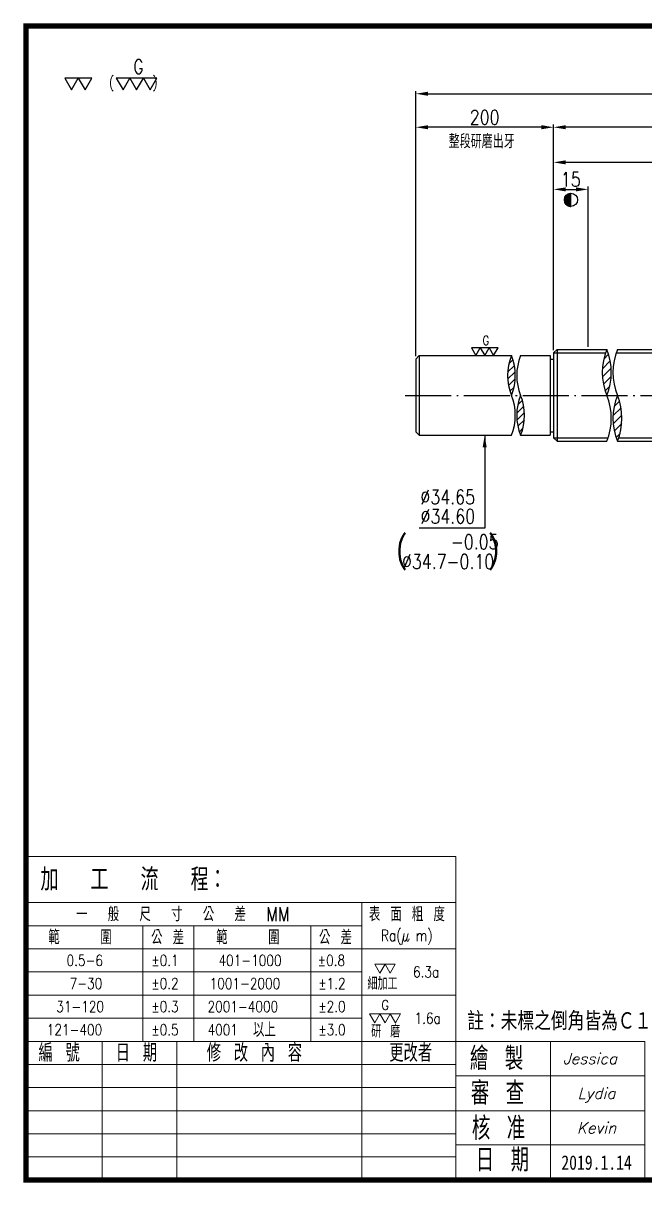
# Model space of a CAD drawing. Header units: millimetres. Extents: x 3359 to 4072, y -360 to 145.
# Drawn here: x 3359 to 3629, y -360 to 145 of the extents above; entities that cross this region are included whole.
import ezdxf
from ezdxf.enums import TextEntityAlignment as Align

# ---------------------------------------------------------------- set-up
doc = ezdxf.new("R2010")
doc.units = ezdxf.units.MM
doc.header["$LTSCALE"] = 10
doc.linetypes.add('C', pattern=[2.5625, 2, -0.25, 0.0625, -0.25])
doc.layers.get('0').update_dxf_attribs({"linetype": 'CONTINUOUS'})
doc.layers.get('DEFPOINTS').update_dxf_attribs({"linetype": 'CONTINUOUS'})
for name, color, linetype in [('03', 3, 'CONTINUOUS'), ('04', 4, 'CONTINUOUS'), ('C', 1, 'C')]:
    doc.layers.add(name, color=color, linetype=linetype)
for name, color, linetype, lineweight in [('AM_3', 6, 'CONTINUOUS', 25), ('AM_5', 3, 'CONTINUOUS', 25), ('str', 7, 'CONTINUOUS', 25), ('txt', 3, 'CONTINUOUS', 9)]:
    doc.layers.add(name, color=color, linetype=linetype, lineweight=lineweight)
doc.styles.add('DateTXT', font='kaiu.ttf', dxfattribs={"width": 0.8, "height": 2.607644})
doc.styles.add('SIMPLEX', font='SIMPLEX.shx', dxfattribs={"width": 0.8, "height": 6.3, "bigfont": 'chineset.shx'})
doc.styles.get("Standard").update_dxf_attribs({"font": 'TXT', "width": 0.8, "bigfont": 'CHINESET'})
doc.styles.add('STANDARD0.8', font='txt.shx', dxfattribs={"width": 0.8, "height": 1.388794, "bigfont": 'chineset.shx'})
doc.styles.add('WW', font='ITALICT.SHX')
doc.dimstyles.new('STANDARD$0', dxfattribs={"dimscale": 0, "dimtxt": 6.3, "dimasz": 5.3, "dimexe": 1.2, "dimexo": 1.2, "dimgap": 1.2, "dimtad": 1, "dimdec": 3, "dimdsep": 46, "dimtxsty": 'SIMPLEX', "dimcen": 0.09, "dimclrd": 6, "dimclre": 6, "dimclrt": 3, "dimadec": 1, "dimazin": 2, "dimtp": -0.1, "dimtm": 0.2, "dimtfac": 1, "dimtdec": 3, "dimtmove": 0, "dimatfit": 3, "dimfxl": 0, "dimtvp": 0.790698, "dimarcsym": 0})
doc.dimstyles.new('STANDARD$7', dxfattribs={"dimscale": 0, "dimtxt": 6.3, "dimasz": 5.3, "dimexe": 1.2, "dimexo": 1.2, "dimgap": 1.2, "dimtad": 1, "dimdec": 3, "dimrnd": 0.0005, "dimdsep": 46, "dimtxsty": 'SIMPLEX', "dimcen": 0.09, "dimclrd": 6, "dimclre": 6, "dimclrt": 3, "dimadec": 1, "dimazin": 2, "dimtp": -0.1, "dimtm": 0.2, "dimtfac": 1, "dimtdec": 3, "dimtmove": 2, "dimatfit": 3, "dimfxl": 0, "dimtvp": 0.790698, "dimarcsym": 0})

# ---------------------------------------------------------------- blocks, each defined once
blk = doc.blocks.new('*D27')
at = {"color": 6, "lineweight": -2}
for p, q in [((3589.72, 3.33), (3589.72, 85.87)), ((3886.42, 84.67), (3595.02, 84.67)), ((3891.72, 4.33), (3891.72, 85.87))]:
    blk.add_line(p, q, dxfattribs=at)
at = {"color": 6}
for points in [[(3595.02, 85.56), (3595.02, 83.79), (3589.72, 84.67)], [(3886.42, 85.56), (3886.42, 83.79), (3891.72, 84.67)]]:
    blk.add_solid(points, dxfattribs=at)
at = {"layer": 'DEFPOINTS', "color": 0}
for p in [(3589.72, 84.67), (3589.72, 2.13), (3891.72, 3.13)]:
    blk.add_point(p, dxfattribs=at)
at = {"color": 3, "insert": (3740.72, 89.02), "char_height": 6.3, "attachment_point": 5, "style": 'SIMPLEX'}
blk.add_mtext('900', dxfattribs=at)
blk = doc.blocks.new('*D28')
at = {"color": 6, "lineweight": -2}
for p, q in [((3589.72, 3.33), (3589.72, 74.1)), ((3595.02, 72.9), (3599.42, 72.9)), ((3604.72, 4.33), (3604.72, 74.1))]:
    blk.add_line(p, q, dxfattribs=at)
at = {"color": 6}
for points in [[(3595.02, 73.78), (3595.02, 72.02), (3589.72, 72.9)], [(3599.42, 73.78), (3599.42, 72.02), (3604.72, 72.9)]]:
    blk.add_solid(points, dxfattribs=at)
at = {"layer": 'DEFPOINTS', "color": 0}
for p in [(3604.72, 72.9), (3589.72, 2.13), (3604.72, 3.13)]:
    blk.add_point(p, dxfattribs=at)
at = {"color": 3, "insert": (3597.22, 77.25), "char_height": 6.3, "attachment_point": 5, "style": 'SIMPLEX'}
blk.add_mtext('15', dxfattribs=at)
blk = doc.blocks.new('*X35')
at = {"color": 0}
for p, q in [((508.19, 85.6), (512.19, 85.6)), ((508.19, 85.55), (512.19, 85.55)), ((508.19, 85.5), (512.19, 85.5)), ((508.19, 85.45), (512.19, 85.45)), ((508.19, 85.4), (512.19, 85.4)), ((508.19, 85.35), (512.19, 85.35)), ((508.19, 85.3), (512.19, 85.3)), ((508.19, 85.25), (512.19, 85.25)), ((508.19, 85.2), (512.19, 85.2)), ((508.19, 85.15), (512.19, 85.15)), ((508.2, 85.7), (512.19, 85.7)), ((508.2, 85.65), (512.19, 85.65)), ((508.2, 85.1), (512.19, 85.1)), ((508.2, 85.05), (512.19, 85.05)), ((508.2, 85), (512.19, 85)), ((508.21, 85.8), (512.19, 85.8)), ((508.21, 85.75), (512.19, 85.75)), ((508.21, 84.95), (512.19, 84.95)), ((508.21, 84.9), (512.19, 84.9)), ((508.22, 85.9), (512.19, 85.9)), ((508.22, 85.85), (512.19, 85.85)), ((508.22, 84.85), (512.19, 84.85)), ((508.23, 85.95), (512.19, 85.95)), ((508.23, 84.8), (512.19, 84.8)), ((508.23, 84.75), (512.19, 84.75)), ((508.24, 86), (512.19, 86)), ((508.24, 84.7), (512.19, 84.7)), ((508.25, 86.1), (512.19, 86.1)), ((508.25, 86.05), (512.19, 86.05)), ((508.25, 84.65), (512.19, 84.65)), ((508.26, 86.15), (512.19, 86.15)), ((508.26, 84.6), (512.19, 84.6)), ((508.27, 86.2), (512.19, 86.2)), ((508.27, 84.55), (512.19, 84.55)), ((508.28, 84.5), (512.19, 84.5)), ((508.29, 86.25), (512.19, 86.25)), ((508.29, 84.45), (512.19, 84.45)), ((508.3, 86.3), (512.19, 86.3)), ((508.31, 86.35), (512.19, 86.35)), ((508.31, 84.4), (512.19, 84.4)), ((508.32, 86.4), (512.19, 86.4)), ((508.32, 84.35), (512.19, 84.35)), ((508.33, 84.3), (512.19, 84.3)), ((508.34, 86.45), (512.19, 86.45)), ((508.35, 86.5), (512.19, 86.5)), ((508.35, 84.25), (512.19, 84.25)), ((508.37, 86.55), (512.19, 86.55)), ((508.38, 86.6), (512.19, 86.6)), ((508.4, 86.65), (512.19, 86.65)), ((508.42, 86.7), (512.19, 86.7)), ((508.43, 86.75), (512.19, 86.75)), ((508.45, 86.8), (512.19, 86.8)), ((508.47, 86.85), (512.19, 86.85)), ((508.49, 86.9), (512.19, 86.9)), ((508.51, 86.95), (512.19, 86.95)), ((508.54, 87), (512.19, 87)), ((508.56, 87.05), (512.19, 87.05)), ((508.58, 87.1), (512.19, 87.1)), ((508.61, 87.15), (512.19, 87.15)), ((508.63, 87.2), (512.19, 87.2)), ((508.66, 87.25), (512.19, 87.25)), ((508.68, 87.3), (512.19, 87.3)), ((508.71, 87.35), (512.19, 87.35)), ((508.74, 87.4), (512.19, 87.4)), ((508.77, 87.45), (512.19, 87.45)), ((508.8, 87.5), (512.19, 87.5)), ((508.83, 87.55), (512.19, 87.55)), ((508.87, 87.6), (512.19, 87.6)), ((508.9, 87.65), (512.19, 87.65)), ((508.94, 87.7), (512.19, 87.7)), ((508.97, 87.75), (512.19, 87.75)), ((509.01, 87.8), (512.19, 87.8)), ((509.05, 87.85), (512.19, 87.85)), ((509.09, 87.9), (512.19, 87.9)), ((509.13, 87.95), (512.19, 87.95)), ((509.18, 88), (512.19, 88)), ((509.22, 88.05), (512.19, 88.05)), ((509.27, 88.1), (512.19, 88.1)), ((509.31, 88.15), (512.19, 88.15)), ((509.36, 88.2), (512.19, 88.2)), ((509.41, 88.25), (512.19, 88.25)), ((509.47, 88.3), (512.19, 88.3)), ((509.52, 88.35), (512.19, 88.35)), ((509.58, 88.4), (512.19, 88.4)), ((509.64, 88.45), (512.19, 88.45)), ((509.7, 88.5), (512.19, 88.5)), ((509.76, 88.55), (512.19, 88.55)), ((509.83, 88.6), (512.19, 88.6)), ((509.9, 88.65), (512.19, 88.65)), ((509.97, 88.7), (512.19, 88.7)), ((510.05, 88.75), (512.19, 88.75)), ((510.13, 88.8), (512.19, 88.8)), ((510.22, 88.85), (512.19, 88.85)), ((510.31, 88.9), (512.19, 88.9)), ((510.41, 88.95), (512.19, 88.95)), ((510.51, 89), (512.19, 89)), ((510.62, 89.05), (512.19, 89.05)), ((510.75, 89.1), (512.19, 89.1)), ((510.89, 89.15), (512.19, 89.15)), ((511.04, 89.2), (512.19, 89.2)), ((511.22, 89.25), (512.19, 89.25)), ((511.45, 89.3), (512.19, 89.3)), ((511.81, 89.35), (512.19, 89.35)), ((508.36, 84.2), (512.19, 84.2)), ((508.38, 84.15), (512.19, 84.15)), ((508.39, 84.1), (512.19, 84.1)), ((508.41, 84.05), (512.19, 84.05)), ((508.43, 84), (512.19, 84)), ((508.45, 83.95), (512.19, 83.95)), ((508.47, 83.9), (512.19, 83.9)), ((508.49, 83.85), (512.19, 83.85)), ((508.51, 83.8), (512.19, 83.8)), ((508.53, 83.75), (512.19, 83.75)), ((508.55, 83.7), (512.19, 83.7)), ((508.57, 83.65), (512.19, 83.65)), ((508.6, 83.6), (512.19, 83.6)), ((508.62, 83.55), (512.19, 83.55)), ((508.65, 83.5), (512.19, 83.5)), ((508.68, 83.45), (512.19, 83.45)), ((508.7, 83.4), (512.19, 83.4)), ((508.73, 83.35), (512.19, 83.35)), ((508.76, 83.3), (512.19, 83.3)), ((508.79, 83.25), (512.19, 83.25)), ((508.83, 83.2), (512.19, 83.2)), ((508.86, 83.15), (512.19, 83.15)), ((508.89, 83.1), (512.19, 83.1)), ((508.93, 83.05), (512.19, 83.05)), ((508.96, 83), (512.19, 83)), ((509, 82.95), (512.19, 82.95)), ((509.04, 82.9), (512.19, 82.9)), ((509.08, 82.85), (512.19, 82.85)), ((509.12, 82.8), (512.19, 82.8)), ((509.16, 82.75), (512.19, 82.75)), ((509.21, 82.7), (512.19, 82.7)), ((509.25, 82.65), (512.19, 82.65)), ((509.3, 82.6), (512.19, 82.6)), ((509.35, 82.55), (512.19, 82.55)), ((509.4, 82.5), (512.19, 82.5)), ((509.45, 82.45), (512.19, 82.45)), ((509.5, 82.4), (512.19, 82.4)), ((509.56, 82.35), (512.19, 82.35)), ((509.62, 82.3), (512.19, 82.3)), ((509.68, 82.25), (512.19, 82.25)), ((509.74, 82.2), (512.19, 82.2)), ((509.81, 82.15), (512.19, 82.15)), ((509.88, 82.1), (512.19, 82.1)), ((509.95, 82.05), (512.19, 82.05)), ((510.03, 82), (512.19, 82)), ((510.11, 81.95), (512.19, 81.95)), ((510.19, 81.9), (512.19, 81.9)), ((510.28, 81.85), (512.19, 81.85)), ((510.38, 81.8), (512.19, 81.8)), ((510.48, 81.75), (512.19, 81.75)), ((510.59, 81.7), (512.19, 81.7)), ((510.71, 81.65), (512.19, 81.65)), ((510.84, 81.6), (512.19, 81.6)), ((510.99, 81.55), (512.19, 81.55)), ((511.17, 81.5), (512.19, 81.5)), ((511.38, 81.45), (512.19, 81.45)), ((511.68, 81.4), (512.19, 81.4))]:
    blk.add_line(p, q, dxfattribs=at)
blk = doc.blocks.new('a-')
at = {"layer": '03'}
blk.add_line((-2.05, -2.05), (-2.05, 2.05), dxfattribs=at)
blk.add_circle((-2.05, 0), 2.05, dxfattribs=at)
at = {"layer": '03', "xscale": 0.5128027238887398, "yscale": 0.5128027238887398, "zscale": 0.5128027238887398}
blk.add_blockref('*X35', (-264.7, -43.78), dxfattribs=at)
blk = doc.blocks.new('a7')
at = {"layer": 'AM_3', "lineweight": 0, "xscale": 1.079999999999927, "yscale": 1.079999999999927, "zscale": 1.079999999999927}
blk.add_blockref('a-', (2.22, -0.02), dxfattribs=at)
blk = doc.blocks.new('*D54')
at = {"layer": 'AM_5', "color": 6, "lineweight": -2}
for p, q in [((3589.72, 2.83), (3589.72, 101.17)), ((3941.72, 2.83), (3941.72, 101.17)), ((3936.42, 99.97), (3595.02, 99.97))]:
    blk.add_line(p, q, dxfattribs=at)
at = {"layer": 'AM_5', "color": 6}
for points in [[(3595.02, 100.86), (3595.02, 99.09), (3589.72, 99.97)], [(3936.42, 100.86), (3936.42, 99.09), (3941.72, 99.97)]]:
    blk.add_solid(points, dxfattribs=at)
at = {"layer": 'DEFPOINTS', "color": 0}
for p in [(3589.72, 99.97), (3589.72, 1.63), (3941.72, 1.63)]:
    blk.add_point(p, dxfattribs=at)
at = {"layer": 'AM_5', "color": 3, "insert": (3765.72, 104.32), "char_height": 6.3, "attachment_point": 5, "style": 'SIMPLEX'}
blk.add_mtext('1100', dxfattribs=at)
blk = doc.blocks.new('G-sign-W-1')
for points in [[(0.578, 0), (0.002, 0), (0.29, -0.499)], [(1.154, 0), (0.578, 0), (0.866, -0.499)], [(2.767, 0), (2.191, 0), (2.479, -0.499)], [(3.343, 0), (2.767, 0), (3.055, -0.499)], [(3.919, 0), (3.343, 0), (3.631, -0.499)]]:
    blk.add_lwpolyline(points, close=True)
at = {"style": 'SIMPLEX', "width": 0.8}
for s, height, p in [('G', 0.601, (2.916, 0.482)), ('(      )', 0.4513, (1.883, -0.188))]:
    blk.add_text(s, height=height, dxfattribs=at).set_placement(p, align=Align.MIDDLE_LEFT)
blk = doc.blocks.new('*D73')
at = {"color": 6, "linetype": 'ByBlock', "lineweight": -2}
for p, q in [((3529.72, 0.18), (3529.72, 101.17)), ((3589.72, 2.83), (3589.72, 101.17)), ((3584.42, 99.97), (3535.02, 99.97))]:
    blk.add_line(p, q, dxfattribs=at)
at = {"color": 6}
for points in [[(3535.02, 100.86), (3535.02, 99.09), (3529.72, 99.97)], [(3584.42, 100.86), (3584.42, 99.09), (3589.72, 99.97)]]:
    blk.add_solid(points, dxfattribs=at)
at = {"layer": 'DEFPOINTS', "color": 0}
for p in [(3529.72, 99.97), (3589.72, 1.63), (3529.72, -1.02)]:
    blk.add_point(p, dxfattribs=at)
at = {"color": 3, "insert": (3559.72, 104.32), "char_height": 6.3, "attachment_point": 5, "style": 'SIMPLEX'}
blk.add_mtext('200', dxfattribs=at)
blk = doc.blocks.new('*D74')
at = {"color": 6, "linetype": 'ByBlock', "lineweight": -2}
for p, q in [((3529.72, 0.18), (3529.72, 115.76)), ((3535.02, 114.56), (3936.42, 114.56)), ((3941.72, 2.83), (3941.72, 115.76))]:
    blk.add_line(p, q, dxfattribs=at)
at = {"color": 6}
for points in [[(3535.02, 115.45), (3535.02, 113.68), (3529.72, 114.56)], [(3936.42, 115.45), (3936.42, 113.68), (3941.72, 114.56)]]:
    blk.add_solid(points, dxfattribs=at)
at = {"layer": 'DEFPOINTS', "color": 0}
for p in [(3941.72, 114.56), (3941.72, 1.63), (3529.72, -1.02)]:
    blk.add_point(p, dxfattribs=at)
at = {"color": 3, "insert": (3735.72, 118.91), "char_height": 6.3, "attachment_point": 5, "style": 'SIMPLEX'}
blk.add_mtext('1300', dxfattribs=at)
blk = doc.blocks.new('1')
at = {"layer": '04'}
h = blk.add_hatch(dxfattribs=at)
h.set_pattern_fill('ANSI31', color=256, scale=0.8, style=0)
h.set_pattern_definition([(45, (-7083.8263, 385.2022), (-1.7960512, 1.7960512), [])])
h.paths.add_polyline_path([(0, -20, 0.196884), (0, 0, 0.196884)])
h.paths.add_polyline_path([(4.64, -20, 0.196884), (4.64, -40, 0.196884)])
for centre, start, end in [((24.41, -10), 157.7237, 202.2763), ((-24.41, -10), 337.7237, 22.2763), ((29.05, -10), 157.7237, 202.2763), ((-24.41, -30), 337.7237, 22.2763), ((29.05, -30), 157.7237, 202.2763), ((-19.77, -30), 337.7237, 22.2763)]:
    blk.add_arc(centre, 26.38, start, end)

msp = doc.modelspace()

# ---------------------------------------------------------------- linework, layer by layer
for p, q in [((3529.7234, -1.0161), (3531.2234, 0.4839)), ((3531.2234, 0.4839), (3571.3597, 0.4839)), ((3531.2234, 0.4839), (3531.2234, -34.2161)), ((3575.3833, 0.4839), (3588.2234, 0.4839)), ((3588.2234, 0.4839), (3588.2234, -34.2161)), ((3589.7234, 1.6339), (3591.2234, 3.1339)), ((3589.7234, 1.6339), (3589.7234, -35.3661)), ((3591.2234, 3.1339), (3612.8861, 3.1339)), ((3591.2234, 3.1339), (3591.2234, -36.8661)), ((3617.5243, 3.1339), (3659.7234, 3.1339)), ((3529.7234, -1.0161), (3529.7234, -32.7161)), ((3588.2234, -1.0161), (3589.7234, -1.0161)), ((3529.7234, -32.7161), (3531.2234, -34.2161)), ((3531.2234, -34.2161), (3571.3597, -34.2161)), ((3575.3833, -34.2161), (3588.2234, -34.2161)), ((3588.2234, -32.7161), (3589.7234, -32.7161)), ((3589.7234, -35.3661), (3591.2234, -36.8661)), ((3591.2234, -36.8661), (3612.8861, -36.8661)), ((3617.5243, -36.8661), (3659.7234, -36.8661))]:
    msp.add_line(p, q)
at = {"color": 3}
for points in [[(3557.7897, 3.8332), (3553.9221, 3.8332), (3555.8559, 0.4839)], [(3561.6572, 3.8332), (3557.7897, 3.8332), (3559.7234, 0.4839)], [(3565.5247, 3.8332), (3561.6572, 3.8332), (3563.591, 0.4839)]]:
    msp.add_lwpolyline(points, close=True, dxfattribs=at)
at = {"layer": '04'}
for p, q in [((3589.7234, 1.6339), (3612.3242, 1.6339)), ((3616.9624, 1.6339), (3659.7234, 1.6339)), ((3589.7234, -35.3661), (3613.448, -35.3661)), ((3618.0862, -35.3661), (3659.7234, -35.3661))]:
    msp.add_line(p, q, dxfattribs=at)
at = {"layer": 'C'}
msp.add_line((3525.0626, -16.8661), (3945.8041, -16.8661), dxfattribs=at)
at = {"layer": 'str', "const_width": 2.3646}
msp.add_lwpolyline([(3359.946, -358.7646), (4071.1006, -358.7646), (4071.1006, 144.1233), (3359.946, 144.1233)], close=True, dxfattribs=at)
msp.add_lwpolyline([(3359.946, -358.7646), (4071.1006, -358.7646), (4071.1006, 144.1233), (3359.946, 144.1233)], close=True, dxfattribs=at)
at = {"layer": 'txt'}
for p, q in [((3359.946, -217.7015), (3547.2001, -217.7015)), ((3359.946, -217.7015), (3547.2001, -217.7015)), ((3547.2001, -217.7015), (3547.2001, -358.7646)), ((3547.2001, -217.7015), (3547.2001, -358.7646)), ((3359.946, -237.8542), (3547.2001, -237.8542)), ((3359.946, -237.8542), (3547.2001, -237.8542)), ((3506.1735, -358.7646), (3506.1735, -237.8535)), ((3506.1735, -358.7646), (3506.1735, -237.8535)), ((3359.946, -247.9301), (3506.1739, -247.9301)), ((3359.946, -247.9301), (3506.1739, -247.9301)), ((3410.8727, -298.309), (3410.8727, -247.9294)), ((3410.8727, -298.309), (3410.8727, -247.9294)), ((3433.0599, -298.309), (3433.0599, -247.9294)), ((3433.0599, -298.309), (3433.0599, -247.9294)), ((3483.9662, -298.309), (3483.9662, -247.9294)), ((3483.9662, -298.309), (3483.9662, -247.9294)), ((3359.946, -258.0059), (3547.2001, -258.0059)), ((3359.946, -258.0059), (3547.2001, -258.0059)), ((3359.946, -268.0818), (3506.1739, -268.0818)), ((3359.946, -268.0818), (3506.1739, -268.0818)), ((3359.946, -278.1577), (3547.2001, -278.1577)), ((3359.946, -278.1577), (3547.2001, -278.1577)), ((3359.946, -288.2335), (3506.1739, -288.2335)), ((3359.946, -288.2335), (3506.1739, -288.2335)), ((3359.946, -298.309), (3629.4434, -298.309)), ((3359.946, -298.309), (3629.4434, -298.309)), ((3393.1048, -358.7646), (3393.1048, -298.309)), ((3393.1048, -358.7646), (3393.1048, -298.309)), ((3425.6229, -358.7646), (3425.6229, -298.309)), ((3425.6229, -358.7646), (3425.6229, -298.309)), ((3588.322, -358.7646), (3588.322, -298.309)), ((3588.322, -358.7646), (3588.322, -298.309)), ((3629.4434, -298.309), (3629.4434, -358.7646)), ((3629.4434, -298.309), (3629.4434, -358.7646)), ((3359.946, -308.3853), (3547.2001, -308.3853)), ((3359.946, -308.3853), (3547.2001, -308.3853)), ((3547.2001, -313.3596), (3629.4446, -313.3596)), ((3547.2001, -313.3596), (3629.4446, -313.3596)), ((3359.946, -318.4611), (3547.2001, -318.4611)), ((3359.946, -318.4611), (3547.2001, -318.4611)), ((3359.946, -328.537), (3629.4434, -328.537)), ((3359.946, -328.537), (3629.4434, -328.537)), ((3359.946, -338.6128), (3547.2001, -338.6128)), ((3359.946, -338.6128), (3547.2001, -338.6128)), ((3547.2001, -343.4607), (3629.4446, -343.4607)), ((3547.2001, -343.4607), (3629.4446, -343.4607)), ((3359.946, -348.6887), (3547.2001, -348.6887)), ((3359.946, -348.6887), (3547.2001, -348.6887))]:
    msp.add_line(p, q, dxfattribs=at)
for points in [[(3511.8238, -264.6459), (3514.0705, -268.5373), (3516.3172, -264.6459)], [(3511.8238, -264.6459), (3514.0705, -268.5373), (3516.3172, -264.6459)], [(3520.8106, -264.6459), (3518.5639, -268.5373), (3516.3172, -264.6459)], [(3520.8106, -264.6459), (3518.5639, -268.5373), (3516.3172, -264.6459)], [(3514.1131, -286.3581), (3511.8664, -290.2495), (3509.6197, -286.3581)], [(3514.1131, -286.3581), (3511.8664, -290.2495), (3509.6197, -286.3581)], [(3514.1131, -286.3581), (3516.3598, -290.2495), (3518.6066, -286.3581)], [(3514.1131, -286.3581), (3516.3598, -290.2495), (3518.6066, -286.3581)], [(3523.1, -286.3581), (3520.8533, -290.2495), (3518.6066, -286.3581)], [(3523.1, -286.3581), (3520.8533, -290.2495), (3518.6066, -286.3581)]]:
    msp.add_lwpolyline(points, close=True, dxfattribs=at)

# ---------------------------------------------------------------- block references
at = {"xscale": 0.8674999999991827, "yscale": 0.8674999999991827, "zscale": 0.8674999999991827}
msp.add_blockref('1', (3571.3597, 0.4839), dxfattribs=at)
msp.add_blockref('1', (3612.8861, 3.1339))
at = {"layer": 'AM_3', "lineweight": 0, "xscale": 1.299999999999997, "yscale": 1.299999999999997, "zscale": 1.299999999999997}
msp.add_blockref('a7', (3597.2855, 68.3718), dxfattribs=at)
at = {"layer": 'str', "xscale": 10.25075040660389, "yscale": 10.25075040660389, "zscale": 10.25075040660389}
msp.add_blockref('G-sign-W-1', (3376.8291, 121.4255), dxfattribs=at)
msp.add_blockref('G-sign-W-1', (3376.8291, 121.4255), dxfattribs=at)

# ---------------------------------------------------------------- texts
at = {"style": 'SIMPLEX', "width": 0.8}
msp.add_text('整段研磨出牙', height=6, dxfattribs=at).set_placement((3544.0231, 90.8284))
at = {"color": 3, "style": 'SIMPLEX', "width": 0.8}
msp.add_text('G', height=4.0336, dxfattribs=at).set_placement((3558.7899, 7.0689), align=Align.MIDDLE_LEFT)
at = {"color": 3, "width": 0.9}
msp.add_text('註：未標之倒角皆為Ｃ１', height=8.10241, dxfattribs=at).set_placement((3552.1043, -293.5363))
at = {"color": 3, "attachment_point": 5, "style": 'SIMPLEX'}
for s, insert, char_height in [('%%C34.65', (3543.6247, -61.1513), 6.3), ('%%C34.60', (3543.6771, -69.5832), 6.3), ('(      )', (3543.6323, -85.8274), 10.5815), ('-0.05', (3555.3823, -80.6955), 6.3), ('%%C34.7-0.10', (3543.7896, -89.2636), 6.3)]:
    msp.add_mtext(s, dxfattribs=dict(at, insert=insert, char_height=char_height))
at = {"layer": 'str', "style": 'DateTXT', "width": 0.8}
msp.add_text('2019.1.14', height=6.26499, dxfattribs=at).set_placement((3608.4459, -351.1125), align=Align.MIDDLE_CENTER)
at = {"layer": 'txt', "style": 'WW'}
msp.add_text('Jessica', height=4.87611, dxfattribs=at).set_placement((3593.8067, -308.2677))
for s, p in [('Lydia', (3608.4459, -320.9482)), ('Lydia', (3608.4459, -320.9482)), ('Kevin', (3608.4459, -335.9988)), ('Kevin', (3608.4459, -335.9988))]:
    msp.add_text(s, height=4.87611, dxfattribs=at).set_placement(p, align=Align.MIDDLE_CENTER)
at = {"layer": 'txt', "attachment_point": 4}
for s, insert, char_height, width, style in [('加  工  流  程：', (3366.2782, -227.7779), 9.790765, 101.071633, 'STANDARD0.8'), ('加  工  流  程：', (3366.2782, -227.7779), 9.790765, 101.071633, 'STANDARD0.8'), ('一  般  尺  寸  公  差  MM', (3381.7864, -242.8922), 6.196629, 125.779386, 'STANDARD0.8'), ('一  般  尺  寸  公  差  MM', (3381.7864, -242.8922), 6.196629, 125.779386, 'STANDARD0.8'), ('表 面 粗 度', (3509.2885, -242.8922), 6.19663, 37.749646, 'STANDARD0.8'), ('表 面 粗 度', (3509.2885, -242.8922), 6.19663, 37.749646, 'STANDARD0.8'), ('Ra(μ m)', (3514.5125, -252.968), 4.87094, 32.713113, 'SIMPLEX'), ('Ra(μ m)', (3514.5125, -252.968), 4.87094, 32.713113, 'SIMPLEX'), ('0.5-6', (3377.6396, -263.0439), 4.81722, 26.789195, 'SIMPLEX'), ('0.5-6', (3377.6396, -263.0439), 4.81722, 26.789195, 'SIMPLEX'), ('%%p0.1', (3414.5429, -263.0439), 4.81722, 18.504243, 'SIMPLEX'), ('%%p0.1', (3414.5429, -263.0439), 4.81722, 18.504243, 'SIMPLEX'), ('401-1000', (3443.8354, -263.0439), 4.81722, 37.749652, 'SIMPLEX'), ('401-1000', (3443.8354, -263.0439), 4.81722, 37.749652, 'SIMPLEX'), ('%%p0.8', (3487.0527, -263.0439), 4.81722, 17.657258, 'SIMPLEX'), ('%%p0.8', (3487.0527, -263.0439), 4.81722, 17.657258, 'SIMPLEX'), ('6.3a', (3528.5159, -268.0818), 4.81722, 15.587087, 'SIMPLEX'), ('6.3a', (3528.5159, -268.0818), 4.81722, 15.587087, 'SIMPLEX'), ('7-30', (3378.9913, -273.1197), 4.81722, 24.534835, 'SIMPLEX'), ('7-30', (3378.9913, -273.1197), 4.81722, 24.534835, 'SIMPLEX'), ('%%p0.2', (3414.5429, -273.1197), 4.81722, 18.504243, 'SIMPLEX'), ('%%p0.2', (3414.5429, -273.1197), 4.81722, 18.504243, 'SIMPLEX'), ('1001-2000', (3439.9631, -273.1197), 4.81722, 40.185108, 'SIMPLEX'), ('1001-2000', (3439.9631, -273.1197), 4.81722, 40.185108, 'SIMPLEX'), ('%%p1.2', (3487.2597, -273.1197), 4.81722, 16.356556, 'SIMPLEX'), ('%%p1.2', (3487.2597, -273.1197), 4.81722, 16.356556, 'SIMPLEX'), ('細加工', (3508.6601, -273.1197), 5.48393, 18.753147, 'STANDARD0.8'), ('細加工', (3508.6601, -273.1197), 5.48393, 18.753147, 'STANDARD0.8'), ('31-120', (3373.1584, -283.1956), 4.81722, 30.44453, 'SIMPLEX'), ('31-120', (3373.1584, -283.1956), 4.81722, 30.44453, 'SIMPLEX'), ('%%p0.3', (3414.5429, -283.1956), 4.81722, 18.504243, 'SIMPLEX'), ('%%p0.3', (3414.5429, -283.1956), 4.81722, 18.504243, 'SIMPLEX'), ('2001-4000', (3439.0558, -283.1956), 4.81722, 40.185108, 'SIMPLEX'), ('2001-4000', (3439.0558, -283.1956), 4.81722, 40.185108, 'SIMPLEX'), ('%%p2.0', (3487.2597, -283.1956), 4.81722, 16.356556, 'SIMPLEX'), ('%%p2.0', (3487.2597, -283.1956), 4.81722, 16.356556, 'SIMPLEX'), ('G', (3514.8559, -282.4491), 4.2621, 6.08865, 'SIMPLEX'), ('G', (3514.8559, -282.4491), 4.2621, 6.08865, 'SIMPLEX'), ('1.6a', (3529.1862, -288.2335), 4.81722, 15.416481, 'SIMPLEX'), ('1.6a', (3529.1862, -288.2335), 4.81722, 15.416481, 'SIMPLEX'), ('121-400', (3369.0424, -293.2713), 4.81722, 34.096309, 'SIMPLEX'), ('121-400', (3369.0424, -293.2713), 4.81722, 34.096309, 'SIMPLEX'), ('%%p0.5', (3414.5429, -293.2713), 4.81722, 18.504243, 'SIMPLEX'), ('%%p0.5', (3414.5429, -293.2713), 4.81722, 18.504243, 'SIMPLEX'), ('4001', (3439.0558, -293.2713), 4.81722, 21.334639, 'SIMPLEX'), ('4001', (3439.0558, -293.2713), 4.81722, 21.334639, 'SIMPLEX'), ('%%p3.0', (3487.2597, -293.2713), 4.81722, 16.356556, 'SIMPLEX'), ('%%p3.0', (3487.2597, -293.2713), 4.81722, 16.356556, 'SIMPLEX'), ('研 磨', (3510.278, -293.908), 5.48393, 19.483688, 'STANDARD0.8'), ('研 磨', (3510.278, -293.908), 5.48393, 19.483688, 'STANDARD0.8')]:
    msp.add_mtext(s, dxfattribs=dict(at, insert=insert, char_height=char_height, width=width, style=style))
for s, insert, char_height, width in [('範    圍', (3369.6878, -252.968), 6.20123, 40.185107), ('範    圍', (3369.6878, -252.968), 6.20123, 40.185107), ('公 差', (3414.4638, -252.968), 6.20123, 22.18705), ('公 差', (3414.4638, -252.968), 6.20123, 22.18705), ('範    圍', (3442.8004, -252.968), 6.20123, 40.185107), ('範    圍', (3442.8004, -252.968), 6.20123, 40.185107), ('公 差', (3487.5641, -252.968), 6.20123, 22.18705), ('公 差', (3487.5641, -252.968), 6.20123, 22.18705), ('以上', (3458.8272, -293.2713), 6.20123, 17.778866), ('以上', (3458.8272, -293.2713), 6.20123, 17.778866), ('編 號', (3365.4258, -303.3472), 7.76763, 26.558781), ('編 號', (3365.4258, -303.3472), 7.76763, 26.558781), ('日 期', (3399.0717, -303.3472), 7.76763, 24.961527), ('日 期', (3399.0717, -303.3472), 7.76763, 24.961527), ('修 改 內 容', (3438.7079, -303.3472), 7.76763, 62.346926), ('修 改 內 容', (3438.7079, -303.3472), 7.76763, 62.346926), ('更改者', (3518.1779, -303.3472), 7.76763, 22.588902), ('更改者', (3518.1779, -303.3472), 7.76763, 22.588902), ('繪 製', (3553.2644, -305.8296), 10.05285, 32.951776), ('繪 製', (3553.2644, -305.8296), 10.05285, 32.951776), ('審 查', (3553.6784, -320.8687), 10.05285, 32.878741), ('審 查', (3553.6784, -320.8687), 10.05285, 32.878741), ('核 准', (3554.129, -336.2243), 10.05285, 32.815377), ('核 准', (3554.129, -336.2243), 10.05285, 32.815377), ('日 期', (3555.8216, -350.0456), 10.05285, 32.821279), ('日 期', (3555.8216, -350.0456), 10.05285, 32.821279)]:
    msp.add_mtext(s, dxfattribs=dict(at, insert=insert, char_height=char_height, width=width))

# ---------------------------------------------------------------- dimensions: what is measured, and where the dimension line sits
for base, p1, p2, text, picture, middle in [((3941.7234, 114.5648), (3529.7234, -1.0161), (3941.7234, 1.6339), '1300', '*D74', (3735.7234, 118.9148)), ((3529.7234, 99.9742), (3589.7234, 1.6339), (3529.7234, -1.0161), '200', '*D73', (3559.7234, 104.3242))]:
    dim = msp.add_linear_dim(base=base, p1=p1, p2=p2, text=text, dimstyle='STANDARD$0', override={"dimscale": 1, "dimarcsym": 1})
    dim.commit()
    dim.dimension.update_dxf_attribs({"geometry": picture, "text_midpoint": middle})
dim = msp.add_linear_dim(base=(3589.7234, 84.6742), p1=(3891.7234, 3.1339), p2=(3589.7234, 2.1339), text='900', dimstyle='STANDARD$0', override={"dimscale": 1})
dim.commit()
dim.dimension.update_dxf_attribs({"geometry": '*D27', "text_midpoint": (3740.7234, 84.6742), "dimtype": 160})
dim = msp.add_linear_dim(base=(3604.7234, 72.9001), p1=(3589.7234, 2.1339), p2=(3604.7234, 3.1339), dimstyle='STANDARD$0', override={"dimscale": 1})
dim.commit()
dim.dimension.update_dxf_attribs({"geometry": '*D28', "text_midpoint": (3597.2234, 77.2501)})
at = {"layer": 'AM_5'}
dim = msp.add_linear_dim(base=(3589.7234, 99.9742), p1=(3941.7234, 1.6339), p2=(3589.7234, 1.6339), text='1100', dimstyle='STANDARD$0', override={"dimscale": 1}, dxfattribs=at)
dim.commit()
dim.dimension.update_dxf_attribs({"geometry": '*D54', "text_midpoint": (3765.7234, 99.9742), "dimtype": 160})

# ---------------------------------------------------------------- leaders
msp.add_leader([(3559.7234, -34.2161), (3559.7234, -74.702), (3531.1379, -74.702)], dimstyle='STANDARD$7', override={"dimscale": 1, "dimtad": 0})

doc.saveas('drawing.dxf')
